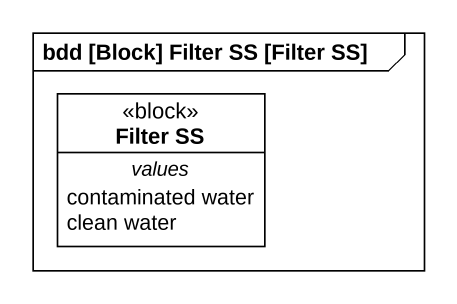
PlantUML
@startuml
mainframe bdd [Block] Filter SS [Filter SS]
hide circle
hide empty members
class "Filter SS" as Filter_SS <<block>> {
  -- values --
  contaminated water
  clean water
}
@enduml
